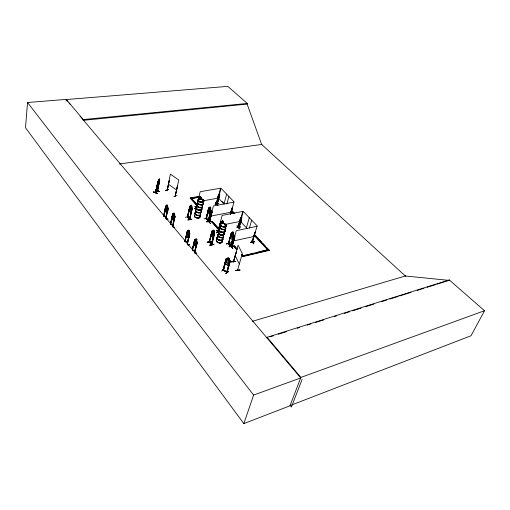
<?xml version="1.0" encoding="UTF-8"?>
<svg xmlns="http://www.w3.org/2000/svg" width="510" height="510" viewBox="0 0 510 510"><rect width="100%" height="100%" fill="white"/><g stroke="black" fill="none" stroke-linecap="round" stroke-linejoin="round"><path stroke-width="0.76" d="M165.846 205.836C169.722 205.192 167.917 217.247 165.106 210.745L165.112 209.189M171.991 218.784L172.004 217.215L171.991 218.784L173.757 220.919L174.292 219.893M167.325 190.16L167.401 189.816M189.019 237.175L188.451 238.202L186.552 235.971L187.374 230.934L187.814 230.858M191.53 211.975L190.982 212.989L189.165 210.936L190.007 206.034L190.383 205.893L192.174 207.952M189.242 210.91L189.191 209.4M196.433 245.871L195.84 246.897L193.902 244.609L193.972 242.996M209.808 214.748L207.901 212.715L207.94 211.185L208.8 207.844L209.189 207.71L211.191 210.458L209.763 214.761L210.337 213.754M207.978 211.178L207.901 212.715M211.21 235.862L213.205 238.055L211.21 235.862L212.185 230.922M211.287 235.83L211.248 234.288M220.377 226.434L220.422 224.891M220.454 226.408L220.492 224.904M230.469 237.539C229.831 232.853 231.521 242.703 233.115 238.769M177.015 195.394L173.833 196.694M159.12 183.402L158.61 184.798C154.855 191.142 159.528 177.117 157.813 181.981L155.888 192.576L157.686 182.51L155.493 192.697M67.498 101.19L65.994 99.399L27.54 102.529L25.5 127.717L243.831 423.625L289.96 405.813L300.894 377.413L484.5 310.73L449.246 279.913L267.074 337.308L266.896 337.837M223.533 270.039L227.301 272.034L226.791 271.894M227.192 272.41L230.278 261.158L229.959 260.451L226.682 258.666L226.07 258.851L222.966 270.198L223.374 270.383L223.08 269.809M227.103 272.493L226.74 271.849M222.902 270.141L227.058 272.467L230.227 261.152M66.172 101.114L66.351 99.546L227.785 86.375L247.305 103.441L247.14 104.097L261.655 144.47L405.322 275.993L448.226 280.302M66.351 99.546L83.245 119.582L83.149 120.328L247.14 104.097M225.732 225.095L225.088 225.05M225.42 225.178L224.935 224.987L225.19 224.712M221.525 225.898L221.142 225.624M252.367 242.492L251.972 242.575L252.469 242.129M221.474 225.917L221.263 225.541M221.334 225.541L221.576 225.79M235.339 270.478L239.974 270.032M239.929 270.211L235.308 270.396L239.974 270M218.261 231.177L217.859 231.725L222.143 215.418L242.779 211.395L238.355 227.473L238.329 227.001L238.011 227.281M232.19 246.655L231.693 247.114L232.088 247.025L234.81 236.767L231.604 247.018C232.228 247.261 232.356 246.317 231.776 246.617M202.986 200.519L202.872 200.666M202.368 200.468L202.77 200.118M202.865 200.462L202.699 200.111M153.453 192.028C156.289 191.543 161.249 195.916 153.465 191.989M155.518 189.943L159.541 191.588L155.626 189.822M155.582 192.295L155.735 192.748L157.615 190.816L159.783 180.081M159.158 180.323L159.432 179.016L157.603 190.797M159.101 181.726L157.443 190.982M157.405 190.995L159.426 180.782M198.607 201.055L199.04 201.227L198.83 200.883M198.734 201.074L199.078 201.201M167.312 190.179L169.352 180.253L167.172 190.23M163.716 215.373L165.686 206.595L163.908 216.323M163.857 215.347L165.826 205.791L166.228 205.645M163.767 216.348L165.546 206.62M166.719 206.212L166.987 204.944L165.775 208.635L165.935 210.088L166.642 210.91L167.229 210.343L167.733 207.978L167.662 205.842L166.955 205.02M166.942 204.95L167.745 205.823L167.478 207.098M165.737 217.776L167.592 209.011L167.943 209.227L167.592 209.011M165.884 217.751L167.733 208.985M165.795 218.752L167.803 209.259M165.935 218.726L168.109 208.424M175.172 195.967L177.454 185.978L175.198 195.961M175.293 196.063L178.806 179.998L170.365 174.088L167.299 190.173M170.506 223.437L172.552 214.614L170.703 224.387M170.652 223.405L172.699 213.811L173.113 213.665L175.064 216.514L174.873 215.775M170.557 224.419L172.762 213.849M173.585 214.334L173.891 212.97L174.669 213.875L174.649 216.042L174.127 218.42L173.521 218.981L172.801 218.14L172.635 216.673L173.151 214.296L173.63 214.321M174.305 215.175L174.624 213.881L173.865 213.052M172.578 225.892L174.503 217.088L174.86 217.311L174.503 217.088M172.558 226.599L174.649 217.062M172.629 226.88L174.72 217.343M172.769 226.848L175.032 216.501L174.318 219.925M174.675 227.046L174.745 227.377L173.374 227.645M185.41 217.285L189.414 216.329M197.223 206.072L190.249 197.956L199.557 196.331M191.989 209.463L191.779 209.221L189.618 219.568L187.348 216.954L189.675 206.862L190.026 207.073L187.527 217.203L187.591 216.546L187.782 216.801M189.675 206.862L187.54 217.19M191.193 205.275L189.873 208.851L190.032 210.286L190.753 211.102L191.377 210.541L191.951 206.072L191.173 205.205L190.855 206.537L190.338 205.957M191.129 205.211L191.919 206.085L191.581 207.353L192.264 208.647M216.374 203.981L216.546 203.624L216.476 203.994M189.631 219.326L191.779 209.221M192.194 207.927L189.803 219.574L191.913 209.196M189.867 219.166L189.471 218.949L189.879 219.141L189.605 219.58M184.837 241.389L187.221 231.75L185.2 241.619M184.983 241.357L187.425 230.922M185.053 241.644L187.074 231.776M188.337 231.412L188.643 230.125L189.459 231.068L189.108 232.369L189.42 233.274L188.859 235.677L188.209 236.226L187.457 235.339L187.291 233.841L187.852 231.444L188.356 231.489M188.311 231.495L188.643 230.125M191.709 219.204L187.75 219.969L191.837 219.313M185.264 241.772L186.832 241.428L185.43 241.721M196.305 208.322L194.82 208.399M187.183 243.225L189.274 234.345L189.643 234.581L189.274 234.345M187.329 243.194L189.42 234.319M187.406 243.487L189.497 234.606M187.374 244.201L189.828 233.752M189.044 237.214L189.86 233.771L187.814 230.8M198.747 199.251L199.015 197.689L196.273 207.71L196.662 207.634M216.508 204.121L220.53 188.235L200.201 191.709L196.356 207.799L196.694 207.27M198.492 199.901L199.015 197.689M198.983 198.849L199.716 197.376L201.514 199.34M199.008 198.887L199.295 197.529L200.188 198.001L200.506 196.681L201.284 197.529L200.985 198.766M199.378 199.518L200.526 196.752M189.369 244.692L187.973 244.959C189.803 244.947 189.561 243.933 187.89 244.621L189.293 244.347M200.468 196.694L201.246 197.542L200.908 198.785L201.322 199.238M192.302 249.301L194.597 240.363L192.493 250.282M192.448 249.269L194.763 239.547L195.209 239.419L197.3 242.454L196.458 245.909M193.998 243.021L194.833 239.585M192.525 249.569L194.45 240.395M195.719 240.133L196.063 238.75L196.898 239.719L196.535 241.026L196.854 241.944L196.267 244.354L195.598 244.896L194.826 243.99L194.661 242.473L195.247 240.07L195.763 240.121M196.497 241.039L196.898 239.719M194.527 251.94L196.701 243.028L197.077 243.264L196.701 243.028M194.488 252.654L196.847 242.996M194.571 252.954L196.93 243.295M194.718 252.922L197.268 242.435M204.147 218.809L207.933 218.203M195.241 253.349C196.924 252.628 197.147 253.661 195.324 253.725M210.84 211.261L210.617 211.025L208.335 221.315L205.951 218.662L208.596 208.641L206.365 218.924L208.462 208.666M208.8 207.844L206.123 218.656L208.507 221.283L208.227 220.996M206.187 218.917L206.187 218.267M210.018 207.028L208.647 210.643L208.8 212.071L209.54 212.88L210.184 212.326L210.815 207.895L210.018 207.028L209.68 208.354L208.826 207.889M210.413 220.715C207.379 222.902 203.394 221.321 210.4 220.932M208.252 221.021L208.367 220.664L208.462 221.232M208.093 221.021L210.617 211.025M210.757 211L208.271 221.008M208.475 221.251L211.159 210.445L210.502 209.138M209.712 221.633L209.342 222.188L212.096 211.975L209.196 222.079L209.623 221.99M212.096 211.975L209.259 222.048M217.757 205.09L215.539 202.744M215.163 204.408L218.898 203.509L215.214 204.21M210.439 223.425C207.583 219.555 206.41 219.638 210.407 223.45M216.132 204.045L216.527 203.643M218.707 229.882L211.65 221.665L212.402 221.518L219.542 229.411M216.151 204.159L218.917 194.189M216.208 204.159L218.586 194.253M212.402 221.518L211.573 221.977M207.226 242.333L211.299 241.255L207.283 242.123M219.58 194.272L217.164 204.344L219.797 194.495L219.453 194.291L219.797 194.495M217.209 204.351L219.67 194.52M214.296 234.517L214.066 234.256L211.65 244.774L209.157 241.925L211.803 231.719L212.173 231.948L209.355 242.18L209.266 241.542L209.546 241.861M211.803 231.719L209.374 242.173M213.123 231.432L212.6 231.387L211.994 233.758L212.154 235.237L212.925 236.111L213.601 235.569L214.27 231.017L213.435 230.087L213.078 231.438L212.523 230.82M209.878 245.342C215.59 244.488 215.099 243.487 209.801 245.017M214.27 231.017L213.862 232.311L214.449 232.968M209.31 241.88C211.414 243.174 214.449 247.917 209.336 241.912L212.16 230.871L212.523 230.762L214.493 232.962L214.665 233.688L211.822 244.749L211.389 244.475L214.066 234.256M211.682 244.099L211.612 244.488M211.605 244.723L214.206 234.224M216.623 230.093C215.902 230.195 218.42 231.126 218.624 232.292M218.554 232.433L216.495 232.598M226.625 194.119L224.043 204.064L218.471 198.16M213.811 244.118L213.9 244.488L209.763 245.202M217.955 231.719L220.792 221.467L217.84 231.597M218.223 231.661L220.792 221.467M218.624 232.305L218.427 232.05L218.509 232.668M220.977 224.017L221.123 222.328L218.337 232.477L221.34 221.525L221.748 221.455M218.764 231.973L220.989 222.354M218.713 232.662L219.466 229.78M221.321 223.775L222.628 220.798M226.861 204.108L228.869 196.452M223.38 223.769L223.361 221.646L222.615 220.728L222.258 222.06L221.703 221.461M221.882 223.641L222.188 222.475L222.966 223.316M221.34 221.525C221.92 220.62 224.738 225.006 223.029 222.908L223.444 221.627L222.615 220.728M230.278 214.085L231.846 208.22L232.267 208.246L231.846 208.22M230.392 214.257L231.929 208.309M230.52 214.226L230.915 212.766M231.304 211.299L232.095 208.367M230.616 214.015L232.184 208.15M230.698 214.111L234.013 201.807L220.983 188.254L216.935 204.108M230.941 213.728L232.286 207.634M226.434 243.965L230.418 242.887L226.491 243.754M228.614 243.162L228.588 243.856L231.259 233.401L228.327 243.544M231.91 232.477L233.873 234.67L234.007 235.403L231.036 246.368L228.493 243.544L231.444 232.598L232.433 233.159L232.809 231.814L233.663 232.745L232.942 237.258L232.235 237.794L231.444 236.92L231.291 235.454L231.935 233.102L232.477 233.147M231.126 233.433L228.563 243.825M221.633 271.141L224.272 268.751M229.028 246.795C235.053 245.227 234.861 245.673 229.041 246.84M222.953 270.147L226.14 258.87M233.829 234.683L233.229 234.026L233.58 232.764M226.191 259.953L223.329 270.364L226.281 259.877L225.809 259.743L226.281 259.877M231.011 246.33L230.609 246.081L233.433 235.958L233.809 236.187L233.433 235.958M230.775 246.081L233.574 235.926M233.969 235.391L230.871 246.4L230.711 245.718L230.998 246.037M227.619 259.239L227.97 257.85L229.366 258.621L228.977 259.947L229.525 260.757L228.856 263.166L227.874 263.81L226.58 263.083L226.172 261.668L226.835 259.258L227.651 259.214L228.008 257.913M237.864 226.924L237.124 225.866M240.669 226.963L236.997 227.619M231.973 246.916L234.81 236.767M237.105 225.853C242.779 230.96 237.641 228.002 237.953 227.084M229.366 258.621L229.009 259.921M240.65 217.496L237.94 227.536L240.65 217.496L241.077 217.515L240.739 217.585M240.988 217.426L238.227 227.364M225.853 273.583C228.327 270.619 230.647 270.351 225.853 273.583L228.658 271.416M241.899 217.744L241.542 217.528L241.899 217.744L239.133 227.677C238.451 227.677 239.687 226.822 238.782 227.498L243.244 211.408L257.193 225.911L252.042 242.562M232.93 248.478C227.747 242.422 231.534 247.038 232.764 248.523M237.501 249.282L234.415 245.871L233.656 246.037L236.646 249.766M238.98 227.046L238.929 227.441L241.67 217.502M241.772 217.77L238.986 227.721M229.576 261.847L226.695 272.302L229.666 261.77L230.055 261.987L229.666 261.77M227.039 272.467L227.224 271.977M234.415 245.871L235.869 247.885M231.183 261.84L235.818 261.471L231.151 261.732M236.321 252.399L233.446 261.93L238.094 245.157L242.326 253.578L237.513 270.294M236.462 251.494L233.44 261.904M233.523 261.534L233.618 261.789M246.406 227.76L249.282 217.687M249.396 228.104L251.679 220.18M254.554 234.485L269.203 250.378L242.811 256.6L242.295 256.026L268.043 249.683L256.632 252.654M242.811 256.6L241.357 254.573M250.633 242.543C262.605 240.21 242.652 244.162 254.477 241.504M254.841 232.445L251.857 242.448L252.24 242.377M252.373 241.523L255.045 232.547M255.268 231.801L252.571 242.027M254.464 241.466L250.786 242.69M159.082 183.383L158.661 184.843L157.112 186.335M153.548 191.9L157.584 193.57M243.831 423.625L253.617 395.065L300.69 377.948L80.07 116.108M302.124 379.363L291.427 407.005L290.228 405.52M158.98 182.746L157.864 184.652C157.947 182.803 158.138 180.368 159.477 179.035M168.657 189.414L165.425 190.632L168.587 189.376M231.189 261.789L235.767 261.617M157.673 190.491L157.335 190.549M155.531 192.691L157.437 190.734M449.017 280.385L449.246 279.913M484.5 310.73L471.081 335.727L290.043 405.59M228.365 243.608L230.826 246.343M188.974 237.188L188.439 238.138L186.552 235.971M195.834 246.827L196.382 245.884M211.529 244.156L211.777 244.411M194.941 206.505L196.809 208.565M195.171 206.289L196.599 207.806M208.584 220.932L208.208 220.69M224.91 224.731L225.184 225.203L225.707 225.037M172.272 224.4L170.92 224.725M225.471 224.993L225.025 224.693M194.756 208.552L196.305 208.252M186.768 241.581L185.398 241.931M215.143 204.357L218.733 203.56M194.061 250.219L192.684 250.588M228.474 265.621L229.264 264.588M225.114 262.312L225.241 263.855L228.499 265.684L229.283 264.645M203.031 200.487L202.604 200.251M207.213 242.269L211.242 241.389M236.927 227.766L240.541 226.873M226.421 243.901L230.329 243.028M157.297 190.702L155.601 192.334M157.156 186.348L158.655 184.818M158.106 181.362L159.649 179.871M157.832 182.567L157.513 182.688M158.808 179.673L159.432 179.016M159.298 179.412L158.833 180.208L159.222 179.826M238.865 227.141L239.26 227.345M223.45 270.013L226.829 271.773M228.499 265.684L225.267 263.836L225.19 262.312M217.426 203.974L217.024 203.732L217.298 204M230.278 261.158L229.959 260.451M206.454 218.56L206.231 218.541M226.682 258.666L226.108 258.895M227.97 257.85L229.341 258.647M216.361 230.329L218.35 232.547M216.52 230.29L218.465 232.381M237.991 227.065L238.329 227.001M238.393 227.116L238.062 227.186M216.642 203.745L216.278 203.796M190.383 205.893L189.981 206.085L187.489 216.928L189.771 219.51M172.718 213.856L173.113 213.722M224.942 224.712L225.139 224.674M269.93 336.88L273.723 335.682M278.275 334.248L286.62 331.615M297.247 328.261L299.523 327.547M307.109 325.15L310.902 323.952M315.46 322.518L323.805 319.885M334.433 316.531L336.708 315.817M344.295 313.42L349.605 311.744M352.639 310.788L360.991 308.155M365.542 306.72L373.887 304.087M381.48 301.69L386.79 300.014M389.825 299.058L398.17 296.425M399.687 295.947L411.073 292.351M417.142 290.439L423.969 288.284M427.01 287.328L435.355 284.695M436.872 284.217L448.258 280.621M405.284 275.955L405.679 275.891L252.399 321.313M202.974 200.417L202.4 200.424M194.782 239.592L195.209 239.477M242.9 256.281L269.299 250.066M242.295 256.026L252.858 253.54M251.207 240.949L253.687 243.78M251.213 240.975L253.852 243.767M195.247 253.381L196.637 253.036M234.9 236.869L234.453 236.85M254.93 232.541L255.185 232.369M233.44 240.956L254.114 236.41M192.544 250.423L193.934 250.117M228.818 243.397L228.429 243.174L228.716 243.493M228.684 243.601L230.82 245.788L228.537 243.57M209.514 241.963L211.605 244.169M187.839 244.838L189.267 244.551M237.048 226.058L239.623 228.703M197.147 241.683L197.223 242.448M257.091 226.293L236.283 230.686L231.789 247.114M233.618 232.751L232.764 231.82M218.446 232.19L216.444 232.809M220.881 221.557L220.441 221.538M189.153 232.362L189.369 231.094L188.611 230.208M224.802 224.527L239.987 221.436M206.55 221.518L210.426 220.753M206.486 221.691L210.388 220.887M212.185 212.064L211.746 212.039M206.295 218.688L208.29 220.734L206.097 218.631M210.84 216.093L231.228 212.141M170.257 224.649L172.176 224.292M187.642 216.96L189.599 219.013M196.452 207.799L196.745 207.723M166.464 219.198L167.822 218.905L167.898 219.262M166.438 219.338L167.809 219.121L166.413 219.37M166.534 219.523L167.905 219.255M191.556 212.013L192.34 208.654M233.899 202.151L213.384 205.951L209.514 221.984M189.165 210.936L191.027 212.982M164.01 216.514L165.387 216.253M172.769 214.863L172.412 214.646M210.815 207.895L209.973 207.034M196.962 208.023L194.769 208.603M199.098 197.778L198.664 197.752M168.141 208.437L167.949 207.71M204.038 200.653L218.025 198.148M190.179 198.262L192.506 197.855M196.382 197.179L197.931 196.905M199.219 196.949L190.619 198.747L199.149 197.249M119.263 164.003L261.993 144.419M225.229 224.655L224.935 224.987M83.245 119.582L247.305 103.441M222.998 270.045L227.173 272.365M202.75 200.564L202.47 200.481M217.069 204.051L217.311 204.3L217.228 203.745M215.379 202.744L217.744 205.237M225.382 224.655L225.739 225.025M155.544 189.892L159.566 191.524M223.201 269.707L223.52 269.892M225.445 224.7L225.407 224.833M168.287 184.11L176.638 190.039M189.714 218.956L187.533 216.948M219.166 231.604A3.022 1.728 14.8 0 0 219.007 233.848L219.032 233.95M231.61 210.235L234.893 213.703M231.534 210.541L234.262 213.429M255.006 235.365L261.56 242.295M262.65 243.448L265.385 246.336M266.475 247.49L269.203 250.378M217.795 196.509L218.886 197.663M231.444 210.955L233.631 213.263M254.375 235.218L268.47 250.55L254.286 235.524M222.086 201.431L224.266 203.745M231.362 211.255L233.548 213.569M240.095 220.505L241.734 222.239M240.452 221.448L247.356 228.76M215.386 202.578L217.91 205.256M200.13 198.403L200.851 199.193M216.552 230.259L218.662 232.611M191.428 198.313L197.019 204.504M242.123 254.394L243.06 255.848L242.033 254.707M191.358 198.619L196.439 204.249M212.836 222.392L218.949 229.162M190.249 197.956L197.293 205.766M211.65 221.665L219.294 230.131M233.656 246.037L236.736 249.454M213.39 230.093L214.232 231.03M196.031 238.839L196.809 239.745M165.183 210.719L166.91 212.753M172.023 218.764L173.789 220.843M193.978 244.583L195.878 246.821M267.074 337.308L300.894 377.413M69.009 102.982L70.017 104.174M27.54 102.529L253.617 395.065M235.161 255.555L239.317 264.033M210.496 221.047L206.614 221.799M202.368 206.116A2.92 1.606 13.4 0 1 199.308 207.704A2.92 1.606 13.4 0 1 197.109 204.924M202.138 205.505A2.958 1.626 13.4 0 1 201.571 207.525A2.958 1.626 13.4 0 1 197.835 206.958A2.958 1.626 13.4 0 1 197.115 204.746M201.807 208.45A2.92 1.613 13.4 0 1 198.747 210.043A2.92 1.613 13.4 0 1 196.554 207.258M201.833 208.29A2.907 1.606 13.4 0 1 198.785 209.884A2.907 1.606 13.4 0 1 196.599 207.105M201.833 208.348A2.92 1.613 13.4 0 1 198.772 209.948A2.92 1.613 13.4 0 1 196.579 207.162M203.235 203.598A2.971 1.619 13.4 0 1 199.276 204.529A2.971 1.619 13.4 0 1 198.224 201.673M202.177 205.205A2.92 1.606 13.4 0 1 201.622 207.194A2.92 1.606 13.4 0 1 197.937 206.639A2.92 1.606 13.4 0 1 197.223 204.459M203.159 203.758A2.926 1.6 13.4 0 1 199.977 204.899A2.926 1.6 13.4 0 1 197.498 202.476M197.772 202.126A2.926 1.6 13.4 0 1 198.218 201.858M202.17 205.364A2.958 1.626 13.4 0 1 201.609 207.379A2.958 1.626 13.4 0 1 197.874 206.818A2.958 1.626 13.4 0 1 197.147 204.606M203.273 203.458A2.971 1.619 13.4 0 1 199.308 204.389A2.971 1.619 13.4 0 1 198.262 201.526M203.273 203.286A2.926 1.6 13.4 0 1 199.365 204.204A2.926 1.6 13.4 0 1 198.326 201.386M200.462 214.015A2.901 1.619 13.4 0 1 197.784 215.698A2.901 1.619 13.4 0 1 194.967 213.193M195.241 212.836A2.901 1.619 13.4 0 1 195.681 212.562M200.538 213.856A2.939 1.645 13.4 0 1 199.04 215.583A2.939 1.645 13.4 0 1 195.438 214.487A2.939 1.645 13.4 0 1 195.693 212.383M199.633 215.775A2.901 1.626 13.4 0 1 197.625 217.948A2.901 1.626 13.4 0 1 194.444 215.398M194.718 215.041A2.901 1.626 13.4 0 1 195.158 214.767M201.737 208.705A2.907 1.606 13.4 0 1 198.69 210.292A2.907 1.606 13.4 0 1 196.503 207.519M201.781 208.552A2.92 1.613 13.4 0 1 198.721 210.152A2.92 1.613 13.4 0 1 196.528 207.366M201.201 211.095A2.945 1.638 13.4 0 1 198.109 212.721A2.945 1.638 13.4 0 1 195.897 209.897M200.685 213.996A2.901 1.619 13.4 0 1 196.803 214.946A2.901 1.619 13.4 0 1 195.795 212.103M201.24 211.695A2.907 1.613 13.4 0 1 197.708 212.759A2.907 1.613 13.4 0 1 195.897 210.075M200.685 214.162A2.939 1.638 13.4 0 1 196.752 215.124A2.939 1.638 13.4 0 1 195.725 212.237M201.24 210.949A2.945 1.638 13.4 0 1 198.141 212.574A2.945 1.638 13.4 0 1 195.929 209.757M201.24 210.789A2.907 1.613 13.4 0 1 198.186 212.396A2.907 1.613 13.4 0 1 196.006 209.61M219.357 229.538A3.015 1.721 14.8 0 0 221.722 232.515A3.022 1.721 14.8 0 0 224.782 230.756A3.015 1.721 14.8 0 1 221.722 232.515A3.022 1.721 14.8 0 1 219.351 229.538M224.527 230.112A3.06 1.747 14.8 0 1 224.043 232.311A3.06 1.747 14.8 0 1 220.192 231.744A3.06 1.747 14.8 0 1 219.357 229.353M219.007 233.848A3.022 1.728 14.8 0 0 222.717 234.976A3.022 1.728 14.8 0 0 224.158 233.121A3.003 1.721 14.8 0 1 222.711 234.97A3.003 1.721 14.8 0 1 219.019 233.841A3.003 1.721 14.8 0 1 219.179 231.61M224.183 233.019A3.022 1.728 14.8 0 1 222.742 234.88A3.022 1.728 14.8 0 1 219.032 233.752A3.022 1.728 14.8 0 1 219.192 231.502A2.996 1.715 14.8 0 0 219.064 233.682A2.996 1.715 14.8 0 0 222.749 234.804A3.003 1.721 14.8 0 0 224.183 232.955A2.996 1.715 14.8 0 1 222.749 234.804A3.003 1.721 14.8 0 1 219.064 233.676A3.003 1.721 14.8 0 1 219.223 231.444M225.618 227.76A3.073 1.74 14.8 0 1 222.513 229.532A3.073 1.74 14.8 0 1 220.097 226.516M225.611 228.843A3.028 1.715 14.8 0 1 221.716 229.449A3.028 1.715 14.8 0 1 220.09 226.701M224.904 230.444A3.066 1.747 14.8 0 1 221.799 232.235A3.066 1.747 14.8 0 1 219.396 229.207M225.656 227.613A3.073 1.74 14.8 0 1 222.551 229.385A3.073 1.74 14.8 0 1 220.135 226.37M225.662 227.447A3.028 1.715 14.8 0 1 222.985 229.27A3.028 1.715 14.8 0 1 219.95 226.606M220.218 226.223A3.028 1.715 14.8 0 1 220.658 225.924M222.73 238.597A3.041 1.759 14.8 0 1 221.276 240.49A3.041 1.759 14.8 0 1 217.534 239.349A3.041 1.759 14.8 0 1 217.706 237.067M222.162 241.561A2.99 1.74 14.8 0 1 218.981 242.875A2.99 1.74 14.8 0 1 216.38 240.28A2.99 1.74 14.8 0 0 218.981 242.875A2.99 1.74 14.8 0 0 222.162 241.574M217.088 239.572A2.99 1.74 14.8 0 0 216.648 239.878A2.99 1.74 14.8 0 1 217.081 239.585M222.06 240.93A2.99 1.74 14.8 0 1 220.632 242.798A2.99 1.74 14.8 0 1 216.96 241.683A2.99 1.74 14.8 0 1 217.132 239.426M222.06 240.988A2.996 1.747 14.8 0 1 219.389 242.862A2.996 1.747 14.8 0 1 216.399 240.178M216.667 239.783A2.996 1.747 14.8 0 1 217.107 239.483M224.126 233.229A3.022 1.728 14.8 0 1 222.685 235.084A3.022 1.728 14.8 0 1 218.975 233.956A3.022 1.728 14.8 0 1 219.141 231.712M223.476 235.798A3.047 1.753 14.8 0 1 220.377 237.603A3.047 1.753 14.8 0 1 217.993 234.574M223.393 235.964A3.009 1.734 14.8 0 1 220.339 237.743A3.009 1.734 14.8 0 1 217.987 234.753M222.768 238.451A3.041 1.759 14.8 0 1 219.676 240.261A3.041 1.759 14.8 0 1 217.298 237.226M223.514 235.658A3.047 1.753 14.8 0 1 222.054 237.545A3.047 1.753 14.8 0 1 218.305 236.404A3.047 1.753 14.8 0 1 218.478 234.122M223.654 235.971A3.009 1.734 14.8 0 1 219.714 237.042A3.009 1.734 14.8 0 1 218.548 233.982M158.521 181.35L158.062 183.664L158.661 183.065L159.12 180.757L158.521 181.35M166.649 206.709L166.152 209.074L166.853 209.903L167.35 207.532L166.649 206.709M167.082 205.371L167.452 206.327L167.082 205.371M173.54 214.748L173.017 217.126L173.738 217.968L174.261 215.59L173.54 214.748M173.993 213.409L174.363 214.378L173.993 213.409M190.804 206.952L190.262 209.285L190.989 210.101L191.53 207.761L190.804 206.952M191.269 205.626L191.645 206.569L191.269 205.626M188.254 231.916L187.693 234.313L188.451 235.199L189.012 232.802L188.254 231.916M188.745 230.571L189.133 231.572L188.745 230.571M209.795 221.722L209.285 221.716L209.795 221.722M200.602 197.102L200.972 198.02L200.602 197.102M195.661 240.554L195.075 242.958L195.853 243.869L196.439 241.459L195.661 240.554M196.165 239.203L196.56 240.216L196.165 239.203M209.623 208.756L209.043 211.076L209.788 211.892L210.362 209.572L209.623 208.756M210.114 207.449L210.49 208.386L210.114 207.449M213.014 231.859L212.409 234.224L213.186 235.097L213.798 232.732L213.014 231.859M213.537 230.526L213.932 231.514L213.537 230.526M222.711 221.155L223.099 222.118L222.711 221.155M232.362 233.567L231.719 235.92L232.515 236.793L233.159 234.441L232.362 233.567M232.911 232.254L233.306 233.229L232.911 232.254M227.53 259.647L226.861 262.057L228.161 262.777L228.831 260.368L227.53 259.647M228.18 258.264L228.059 258.697L228.894 259.163L229.016 258.729L228.18 258.264M213.76 237.048L213.148 237.998L213.741 237.099M195.139 206.422L196.503 207.997L195.139 206.422M199.142 198.313L199.142 198.313M198.989 201.342A2.926 1.594 13.4 0 0 203.758 201.329A2.932 1.594 13.4 0 0 200.143 198.798A2.939 1.6 13.4 0 0 198.976 201.354A2.939 1.6 13.4 0 0 203.764 201.342A2.926 1.594 13.4 0 0 200.149 198.798A2.932 1.594 13.4 0 0 198.983 201.342A2.92 1.587 13.4 0 0 203.751 201.335A2.939 1.6 13.4 0 0 200.143 198.804A2.926 1.594 13.4 0 0 198.989 201.342A2.932 1.594 13.4 0 0 203.764 201.335A2.92 1.587 13.4 0 0 200.149 198.811A2.92 1.587 13.4 0 0 198.989 201.342M198.932 201.584A2.926 1.594 13.4 0 0 203.7 201.577A2.926 1.594 13.4 0 0 200.092 199.047A2.926 1.594 13.4 0 0 198.932 201.584M199.053 217.891A2.901 1.626 13.4 0 0 199.614 215.87A2.894 1.626 13.4 0 1 199.047 217.891A2.894 1.626 13.4 0 1 195.394 217.349A2.901 1.626 13.4 0 1 194.692 215.137A2.894 1.626 13.4 0 0 195.394 217.349A2.901 1.626 13.4 0 0 199.053 217.891M221.487 226.045A3.034 1.715 14.8 0 0 226.383 225.968A3.034 1.715 14.8 0 0 222.564 223.265A3.041 1.715 14.8 0 0 221.48 226.058A3.041 1.715 14.8 0 0 226.383 225.981A3.041 1.715 14.8 0 0 222.558 223.278A3.034 1.715 14.8 0 0 221.487 226.045M221.429 226.293A3.028 1.708 14.8 0 0 226.306 226.217A3.028 1.708 14.8 0 0 222.5 223.52A3.028 1.708 14.8 0 0 221.429 226.293M221.844 232.044A3.015 1.721 14.8 0 0 224.904 230.284A3.022 1.721 14.8 0 1 221.844 232.044A3.022 1.721 14.8 0 1 219.472 229.06A3.015 1.721 14.8 0 0 221.844 232.044M221.212 240.624A2.99 1.734 14.8 0 0 222.641 238.756A2.996 1.74 14.8 0 1 221.212 240.624A2.996 1.74 14.8 0 1 217.528 239.502A2.996 1.74 14.8 0 1 217.694 237.246A2.99 1.734 14.8 0 0 217.528 239.502A2.99 1.734 14.8 0 0 221.212 240.624M221.028 235.148A3.009 1.721 14.8 0 0 224.215 233.854A3.003 1.721 14.8 0 1 221.028 235.135A3.003 1.721 14.8 0 1 218.407 232.56A3.003 1.721 14.8 0 0 221.028 235.135A3.003 1.721 14.8 0 0 224.209 233.86A2.996 1.715 14.8 0 1 221.028 235.142A3.009 1.721 14.8 0 1 218.407 232.554A2.996 1.715 14.8 0 0 221.028 235.142M219.109 231.865A3.009 1.721 14.8 0 0 218.669 232.165A3.003 1.721 14.8 0 1 219.115 231.865A2.996 1.715 14.8 0 0 218.682 232.171A3.003 1.721 14.8 0 1 219.109 231.871M219.721 240.076A2.996 1.734 14.8 0 0 222.768 238.291A3.003 1.734 14.8 0 1 219.721 240.076A3.003 1.734 14.8 0 1 217.375 237.08A2.996 1.734 14.8 0 0 219.721 240.076"/></g></svg>
